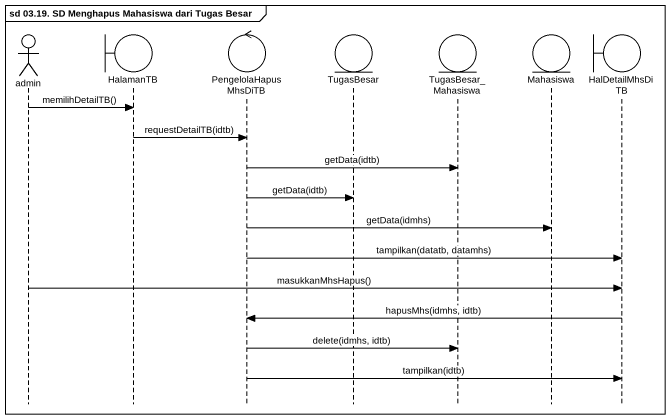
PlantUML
@startuml
mainframe sd 03.19. SD Menghapus Mahasiswa dari Tugas Besar
hide footbox
actor admin
boundary HalamanTB
control PengelolaHapusMhsDiTB
entity TugasBesar
entity TugasBesar_Mahasiswa
entity Mahasiswa
boundary HalDetailMhsDiTB

admin -> HalamanTB : memilihDetailTB()
HalamanTB -> PengelolaHapusMhsDiTB : requestDetailTB(idtb)
PengelolaHapusMhsDiTB -> TugasBesar_Mahasiswa : getData(idtb)
PengelolaHapusMhsDiTB -> TugasBesar : getData(idtb)
PengelolaHapusMhsDiTB -> Mahasiswa : getData(idmhs)
PengelolaHapusMhsDiTB -> HalDetailMhsDiTB : tampilkan(datatb, datamhs)
admin -> HalDetailMhsDiTB : masukkanMhsHapus()
HalDetailMhsDiTB -> PengelolaHapusMhsDiTB : hapusMhs(idmhs, idtb)
PengelolaHapusMhsDiTB -> TugasBesar_Mahasiswa : delete(idmhs, idtb)
PengelolaHapusMhsDiTB -> HalDetailMhsDiTB : tampilkan(idtb)
@enduml
